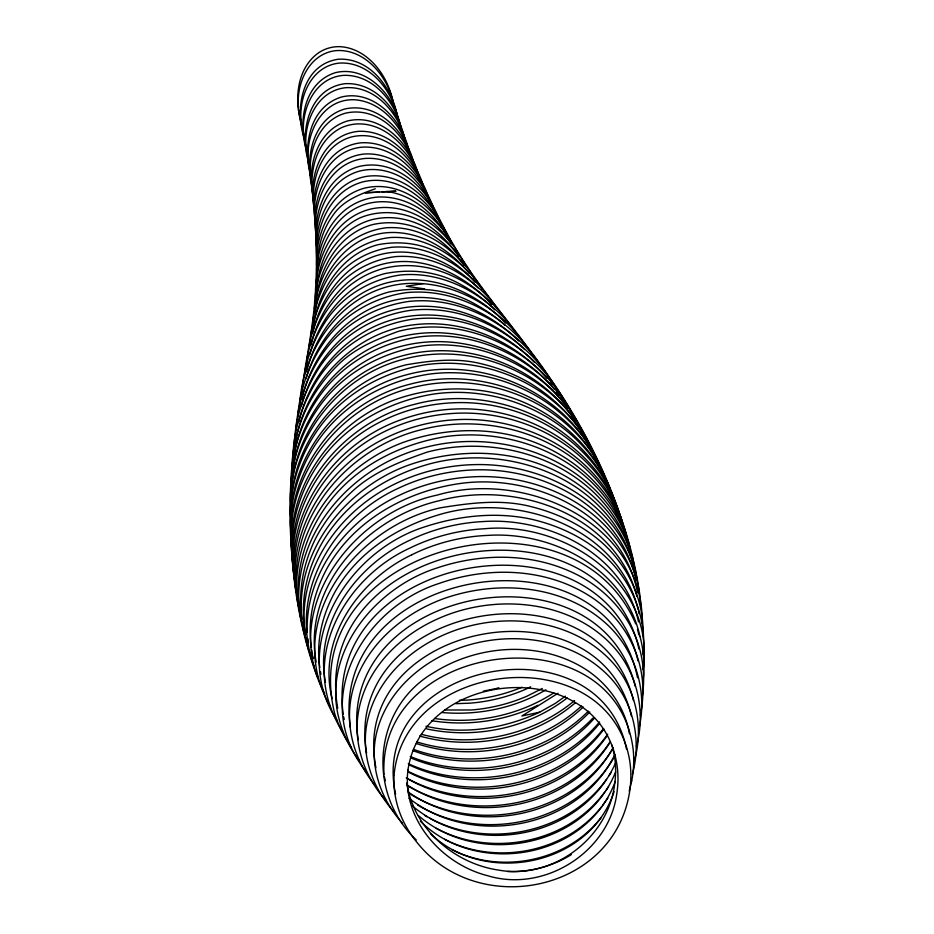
<?xml version="1.0" encoding="UTF-8"?>
<svg xmlns="http://www.w3.org/2000/svg" width="934" height="934" viewBox="0 0 934 934"><rect width="100%" height="100%" fill="white"/><g stroke="black" fill="none" stroke-linecap="round" stroke-linejoin="round"><path stroke-width="1.4" d="M317 257.095C315.178 226.238 330.601 190.571 362.59 181.967C395.105 173.829 426.593 197.097 441.257 224.79M315.54 298.016C313.999 261.66 331.593 219.583 369.479 209.333C410.75 199.374 448.904 231.002 465.996 266.225M307.216 632.47C305.091 572.589 347.623 519.012 400.347 494.81A142.377 104.153 -12.2 0 1 469.849 477.017C533.501 472.464 603.539 502.842 630.754 563.155A230.593 164.501 -10.1 0 1 640.269 598.192L640.817 606.925M314.408 308.757C314.466 271.666 333.59 229.974 371.989 219.653C413.318 209.485 452.219 239.396 471.623 273.755M291.35 490.91C294.911 427.76 342.755 370.821 403.978 355.41C467.385 339.03 539.093 366.595 575.274 421.141M643.024 632.201C643.421 598.402 627.485 565.759 602.652 543.214C582.769 525.503 558.369 513.583 532.66 507.034C502.258 498.814 470.993 502.831 440.439 507.816C360.979 525.223 288.478 611.198 323.911 693.775A246.798 174.331 -15 0 0 330.169 706.478M294.21 445.483C294.957 419.448 303.2 393.868 316.708 371.674C337.046 338.108 372.864 315.377 411.625 310.181C470.059 303.947 528.364 338.178 556.571 388.766M292.832 458.991L292.821 465.727M292.937 456.282C293.72 429.745 302.406 403.733 316.451 381.305C337.629 347.413 374.172 324.682 413.552 319.078C474.647 311.944 536.385 347.565 564.801 401.363A233.045 181.406 -7.9 0 1 566.132 403.943M290.976 504.535L290.626 511.645A241.626 183.94 -15.9 0 0 290.801 518.674M291.116 501.698C294.689 437.462 344.109 380.243 406.173 364.797C431.088 360.571 456.539 357.488 481.407 363.805C498.301 367.844 514.576 374.184 529.613 382.893C551.889 396.261 571.059 414.719 584.696 436.867M316.836 282.675C316.579 249.67 333.753 212.672 367.868 203.542C400.99 195.218 433.82 216.571 451.099 243.786M317.163 265.688C317.56 247.872 322.44 229.892 332.948 215.322C342.778 200.728 359.415 194.4 375.281 188.808M310.929 336.403C312.108 316.054 317.642 295.844 327.892 278.169C340.758 255.624 364.634 240.26 390.354 237.528C431.59 235.181 467.514 263.797 488.494 297.105M312.82 322.72C313.707 302.639 318.751 282.547 329.025 265.151C341.015 244.486 362.964 230.418 386.629 227.744C427.632 225.199 462.634 255.122 481.886 288.933M304.321 376.554C307.636 329.749 336.158 281.029 383.711 268.42C433.715 255.974 484.314 286.306 511.774 326.947M301.997 391.276C303.702 366.828 311.652 342.825 325.055 322.288C341.949 296.183 370.67 278.822 401.351 274.876C448.962 270.848 493.829 299.417 520.11 337.629A229.169 183.134 -6.3 0 1 523.098 342.101M291.688 482.668L291.898 479.948M292.214 475.873C297.339 415.513 342.906 361.003 401.807 346.164C462.832 330.379 531.177 356.916 567.347 408.1M306.527 364.295C308.08 341.587 315.062 319.194 327.215 299.896C342.077 276.009 367.984 259.874 395.829 256.593C441.327 253.464 482.656 283.317 506.158 320.362M316.591 290.848C318.307 261.707 332.457 231.165 359.777 217.972C382.111 208.562 408.753 211.866 428.578 225.759C440.428 233.932 450.562 244.404 458.641 256.301M643.082 654.792C647.414 616.078 630.006 576.768 600.177 552.134C580.283 535.696 556.279 524.943 531.224 519.176C495.475 511.482 457.858 515.766 423.441 527.278C346.724 552.064 288.011 646.958 337.466 721.211M315.832 302.581L316.101 299.709M643.094 669.55C655.995 581.905 564.171 521.044 484.559 528.749A138.827 98.77 -12.2 0 0 410.131 547.966C351.359 574.515 306.434 644.483 331.185 708.766A247.218 172.265 -15.1 0 0 342.311 731.45M299.709 405.017C302.499 347.156 344.891 288.279 405.706 283.621C457.298 279.908 506.111 311.722 532.345 354.78M308.932 347.775C310.905 325.954 317.583 304.402 329.655 286.026C343.478 264.637 366.98 250.335 392.163 247.241C435.583 243.984 474.507 273.16 496.935 308.267M643.117 680.174L643.771 674.593A243.937 168.283 -9.6 0 0 640.012 636.614M295.973 427.935C298.366 399.717 308.535 372.199 325.581 349.549C345.428 322.966 376.425 305.978 409.045 301.402C460.52 296.043 511.19 323.794 540.868 364.996A224.709 176.9 -7.7 0 1 550.395 379.951M314.945 313.018L315.283 310.462M295.226 444.514L295.588 441.759M294.082 456.352C302.207 400.616 344.669 351.009 399.659 337.011C455.815 322.569 517.903 345.358 554.504 389.548M316.311 298.436C320.175 266.225 340.034 233.196 372.97 224.51C396.074 219.467 420.102 225.421 438.77 239.664C448.413 247.031 457.111 255.671 464.221 265.513M639.428 726.208C647.32 690.086 634.898 650.823 608.116 625.418C564.837 584.439 497.845 579.43 443.592 598.694C399.647 614.759 359.52 650.613 350.997 698.258C345.627 728.882 355.013 761.175 374.826 784.934M313.205 326.643C318.657 290.824 341.05 254.398 377.861 244.731C399.308 240.668 421.643 243.027 440.673 254.141C453.527 261.485 465.12 270.965 474.869 282.115M315.552 309.189C320.969 272.331 348.23 235.473 387.692 232.659C419.915 230.441 449.791 249.226 469.323 273.639M632.365 774.344C641.763 740.592 633.824 702.076 609.237 676.578C575.122 641.028 520.892 631.816 474.367 643.468C429.29 654.641 386.361 687.798 376.133 734.848C369.35 766.452 380.897 799.924 402.554 823.286M298.927 421.666C309.995 373.658 347.063 331.36 395.432 318.926C445.296 306.154 499.573 325.674 534.458 362.392M295.915 440.381C306.294 382.064 354.955 331.337 414.801 324.682C464.186 318.949 514.692 340.863 546.81 378.27M634.536 760.031C644.226 725.52 635.61 686.221 610.474 660.256C574.982 623.106 518.347 613.72 469.895 625.932C422.915 637.548 377.978 672.001 367.401 721.118C360.407 753.154 371.697 787.14 393.412 811.132M311.127 344.961C319.486 308.559 345.183 273.989 382.52 264.182C423.067 253.908 464.875 274.491 491.681 304.426M629.212 791.11L631.688 780.987M636.381 746.348C646.316 710.937 636.93 670.81 611.175 644.297C574.363 605.956 515.72 596.604 465.646 609.19C417.113 621.273 370.413 656.649 359.321 707.435C351.966 740.697 363.524 776.142 386.349 800.893M306.644 371.895C315.961 331.278 345.592 293.696 386.956 282.862C430.27 271.817 475.85 291.583 505.609 323.071M312.715 333.053C320.362 298.039 344.121 263.96 380.22 254.55C415.969 245.42 453.165 262.302 477.928 287.847M301.951 399.122C312.003 353.963 345.44 312.808 391.229 300.981C437.054 289.225 486.03 308.068 518.58 340.887M306.154 378.725C317.151 338.517 348.008 302.768 389.104 291.968C417.545 286.551 447.246 288.91 472.954 302.896C484.267 309.189 495.324 316.194 504.745 325.149M301.507 405.8C313.264 361.096 347.822 321.681 393.331 309.96C440.288 297.888 490.794 316.206 524.639 349.561M309.854 354.348C319.837 317.548 346.806 283.551 384.773 273.615C408.999 268.899 434.263 270.79 456.422 282.196C470.514 289.353 483.637 298.53 494.681 309.854M614.093 791.623C589.914 865.83 485.248 886.343 430.376 833.63M615.273 781.419C587.089 858.498 477.227 877.762 420.335 821.161M615.704 771.776C585.303 847.36 478.617 867.908 418.42 815.569M615.413 763.335C581.427 838.884 473.807 858.416 412.022 805.598M614.852 754.59C578.648 828.878 472.873 848.504 409.092 798.336M613.136 748.297C572.005 815.931 474.25 835.194 408.427 792.908M612.949 747.912C574.235 818.558 473.001 837.728 408.251 792.032M614.444 756.692C576.476 823.286 482.411 844.056 417.638 805.015M606.236 790.187L608.583 786.638M608.933 775.757L611.361 772.138M607.007 735.794C564.136 799.13 471.168 816.503 406.232 777.917M610.007 742.051C567.066 806.416 473.141 824.5 407.364 785.564M609.575 743.067C567.942 808.972 471.997 826.847 407.294 785.179M602.5 805.54L607.917 798.08M603.866 729.162C560.318 788.413 473.176 805.668 408.602 772.243M607.695 734.229C563.844 796.072 473.199 814.133 407.247 778.442M604.613 792.219C567.066 843.204 491.541 857.914 436.248 828.306M606.505 779.365C567.452 833.537 487.817 849.52 429.558 818.126M599.651 723.336C555.31 778.512 472.417 794.986 409.069 764.864M603.551 728.543C558.532 786.101 472.662 803.38 407.726 771.192M601.122 817.67C566.915 861.417 501.465 874.598 452.184 849.788M594.584 717.989C550.009 768.6 472.464 784 410.855 757.929M601.718 806.602C566.856 850.792 501.885 864.767 450.877 842.305M599.57 721.959C554.131 775.967 472.137 792.779 408.275 763.708M589.798 711.953C545.328 758.455 472.674 773.469 412.863 750.597M592.88 718.083C547.114 766.184 471.53 781.536 410.236 756.493M583.213 706.991C539.805 748.554 473.071 762.261 416.284 743.487M588.338 711.171C543.576 755.898 472.744 770.62 413.423 749.372M575.391 702.718C533.244 738.887 472.814 750.959 419.576 736.015M581.52 705.999C538.042 745.764 473.013 759.377 416.903 741.958M567.195 697.931C528.025 728.427 475.114 739.284 426.768 728.929M574.527 700.617C532.742 735.362 473.83 748.216 421.316 734.287M558.018 693.261L521.908 715.993L539.654 712.187L555.415 703.314L565.409 696.169M553.827 692.865C518.942 715.467 475.721 724.527 434.637 718.503M542.28 688.486L527.278 696.04A126.23 90.4 -12.3 0 1 471.296 709.992L444.572 710.003M571.293 854.657C552.344 866.425 529.8 872.379 507.512 871.515M411.812 554.784C359.228 579.57 316.941 638.868 332.107 698.574M545.888 689.794C514.926 708.264 477.741 715.642 442.004 712.525M530.64 686.817L525.62 689.269A125.565 90.294 -12.3 0 1 469.907 703.162L455.815 703.687M537.926 705.287C505.259 721.036 467.584 726.512 431.788 720.698M539.654 712.187C504.395 728.567 464.151 734.988 425.962 726.243M496.117 688.556L498.849 687.728M483.38 691.125L494.705 688.837M423.312 283.574L406.29 286.271L424.596 288.875M382.029 191.914L396.016 191.166L365.241 192.824L379.227 192.065M459.411 700.29L466.405 700.15A126.382 91.1 -12.3 0 0 521.989 687.237M386.349 191.412C412.174 194.774 433.539 213.162 446.475 234.971M444.596 839.281L449.616 841.709M424.55 815.37L427.036 816.795M416.295 839.993C366.326 793.059 372.911 708.241 433.364 672.912C477.507 644.904 537.494 640.374 583.061 667.693C606.75 682.042 624.718 706.197 629.434 733.704M550.406 382.473L552.192 384.574M556.314 391.801L559.046 395.164M560.855 397.405L562.42 399.752M576.873 423.557L580.049 428.402M539.782 364.505C512.206 319.591 460.275 287.403 406.547 292.611C373.974 297.094 343.21 314.723 324.308 341.914C310.543 361.54 301.88 384.493 298.6 408.205A226.647 179.993 -17 0 0 297.748 416.249M512.579 328.044L514.716 331.453M324.74 693.612C278.589 609.68 352.947 512.743 437.322 495.055C524.266 469.557 643.468 522.059 642.242 623.328M472.3 274.993L474.355 278.741M572.554 414.264C542.164 351.686 466.591 313.661 398.491 331.325C376.274 339.346 354.044 348.534 337.232 365.743C325.768 377.091 316.066 390.108 308.489 404.352C296.989 427.036 290.743 452.57 291.863 478.045M459.516 256.383C445.226 224.534 414.824 195.288 377.803 197.051C334.921 200.775 314.104 244.58 316.322 283.2M635.75 623.877C571.993 475.441 293.755 546.775 334.582 713.191A244.93 169.451 -15.1 0 0 351.511 747.609M438.151 218.673C425.32 188.937 393.985 162.925 359.894 170.992C328.009 179.678 313.719 215.812 316.719 246.296M451.717 242.84C437.649 209.473 402.589 178.943 364.318 188.178C327.53 198.58 312.715 240.4 317.07 275.18M427.982 197.051C417.755 170.07 392.385 145.027 361.738 147.198C328.499 150.409 311.629 187.197 314.886 217.295M447.223 235.893C435.513 202.935 404.352 171.331 366.852 176.316C328.651 182.667 311.839 226.203 316.988 260.925M433.609 207.978C423.336 179.083 396.728 151.798 364.038 154.04C326.129 158.15 309.808 201.219 316.159 234.621M433.329 208.761C422.448 181.313 396.238 156.235 364.961 158.465C329.924 161.792 312.201 200.67 315.984 232.368M417.755 173.035C407.971 142.762 374.581 113.271 341.587 127.643C314.419 141.174 307.625 176.199 314.361 203.484M422.273 183.94C411.976 155.838 383.244 129.394 351.476 136.936C321.751 145.26 310.006 179.993 314.128 208.013M440.848 223.821C430.084 190.162 396.74 157.577 358.995 166.486C324.098 176.234 310.964 217.587 317.151 250.16M412.898 160.882C403.932 133.118 376.986 106.021 345.568 113.154C319.288 120.439 308.057 150.456 310.473 175.475M428.928 198.65C419.961 169.241 393.751 140.672 360.828 142.832C324.658 146.86 308.967 188.131 315.19 220.039M640.012 636.614C625.371 569.156 553.255 531.224 488.097 535.38A135.815 96.377 -12.2 0 0 411.812 554.773M423.336 185.901C414.883 157.542 390.015 129.814 358.317 131.344C321.833 135.068 307.274 177.25 314.361 208.831M404.761 138.594C397.662 112.349 375.164 85.881 345.79 87.703C316.801 90.575 302.885 123.171 306.294 149.195M306.13 146.743L306.819 149.008M638.167 609.704C618.226 526.974 517.985 492.58 442.156 513.817C398.526 526.04 358.691 551.072 335.586 590.86C322.569 613.895 315.774 641.063 319.79 667.448M414.462 165.937C408.018 134.694 379.578 101.281 344.751 108.998C311.944 118.688 304.519 159.434 312.446 188.586M397.043 114.765C390.774 88.368 368.533 61.235 339.147 63.103C310.929 66.139 297.876 98.175 301.332 123.416M312.703 655.89L313.474 658.61M303.924 134.94L301.484 124.619M304.496 139.084C294.163 109.687 301.822 64.469 338.377 59.227C370.868 57.441 393.261 89.547 397.884 118.653M638.062 660.957C600.959 503.484 321.459 553.617 343.222 714.37M312.493 186.683L310.602 177.693M635.26 686.373C598.542 537.645 334.255 587.124 358.189 739.751M633.474 700.5C598.064 555.987 341.19 604.648 366.595 753.073M384.318 776.504L385.392 780.731M337.723 708.287C308.594 543.319 591.444 485.236 637.42 642.639A239.991 165.131 -9.6 0 1 638.903 649.013M404.691 138.571C398.725 110.807 375.807 81.935 344.985 83.698C309.224 88.228 299.464 131.285 308.197 160.846A104.013 95.572 -18.2 0 0 309.738 166.521M395.549 794.215C367.015 660.21 599.651 617.456 626.539 749.22M375.923 767.736C347.541 623.141 597.994 574.702 631.372 715.876M309.317 167.816L310.637 173.409M311.244 177.764C302.336 148.716 308.477 106.896 341.751 96.938C372.783 89.711 399.413 117.602 407.516 145.214A107.13 97.498 -3.4 0 1 409.045 150.596M304.437 139.808L305.78 145.611M306.364 149.814C297.911 121.934 303.807 82.344 335.668 72.583C365.019 65.754 390.447 91.812 398.374 117.941A99.296 91.555 -2.7 0 1 401.305 129.756M636.86 596.394C615.424 514.015 515.241 479.609 438.957 500.787C368.136 517.121 302.149 585.571 316.159 662.019M612.004 745.122L614.315 755.256A218.941 141.875 -9.3 0 1 614.572 784.84C607.637 838.825 552.309 879.886 498.558 870.091C454.204 863.588 413.073 828.388 406.862 782.855M638.529 621.927C623.643 553.535 548.27 516.911 482.808 521.581A138.034 98.642 -12.2 0 0 408.835 540.693C356.578 565.362 313.952 622.581 325.452 682.38M306.457 150.829L307.601 156.573M313.24 196.502C306.597 167.805 316.416 130.13 347.717 120.906C379.297 113.504 407.084 140.765 416.587 168.68A113.925 102.331 -4.2 0 1 418.537 174.693M343.724 716.962L344.226 719.565M315.645 224.148L316.089 226.658M320.467 671.558L320.922 674.313M637.583 592.821C622.453 513.233 531.785 471.868 457.018 483.975C405.006 492.066 354.453 520.495 327.776 567.02C314.209 591.222 307.134 619.732 311.407 647.39M314.781 212.041L315.213 214.738M638.541 610.999L638.949 613.65M637.56 677.769C605.36 519.573 327.659 568.035 350.32 727.189M311.839 650.227L312.493 654.477M308.967 166.415C303.387 136.994 320.759 97.93 355.118 99.786C381.667 102.004 401.106 125.378 408.625 149.428A107.679 97.801 -3.5 0 1 409.816 153.48M304.075 138.045C299.861 111.765 313.555 77.896 343.245 75.385C370.494 74.113 391.79 97.778 399.437 122.027A99.81 91.847 -2.8 0 1 401.678 130.328M298.483 108.134C295.903 83.826 308.815 53.623 335.785 50.646C360.139 48.72 380.301 68.497 389.069 89.617A93.412 87.014 -1.9 0 1 393.483 103.137M383.967 774.543C377.278 638.728 615.938 610.708 633.159 749.465A240.668 156.725 -9.2 0 1 631.699 780.987M290.976 481.897C291.186 451.998 301.203 422.518 318.179 398.001C341.155 364.634 378.574 342.883 418.397 336.987C481.407 328.966 546.764 363.606 576.313 419.67A237.621 182.936 -8.2 0 1 579.313 425.647M290.754 529.695A240.797 182.947 -15.7 0 1 290.1 515.65C290.287 484.944 300.363 454.636 317.98 429.547C343 393.774 383.652 371.137 426.406 364.61C488.447 356.321 554.131 386.081 587.031 439.669A239.91 181.733 -8.7 0 1 599.558 465.272M594.234 454.589A241.182 182.048 -8.8 0 0 589.179 445.716C552.648 386.092 475.721 356.59 408.415 374.324C342.241 390.494 290.229 453.352 290.626 522.059A242.081 183.262 -15.7 0 0 290.789 529.134M596.184 458.442A241.182 182.048 -8.8 0 1 597.994 462.283M599.138 464.863A241.182 182.048 -8.8 0 1 600.737 468.751M291.747 540.296A242.081 183.262 -15.7 0 1 291.291 536.139M290.778 519.257A240.353 183.613 -15.9 0 1 290.089 505.317C289.447 437.777 339.649 374.954 404.947 358.889C471.542 341.389 547.067 371.872 582.582 430.889A239.466 182.375 -8.6 0 1 594.771 456.014M584.696 436.867A240.727 182.69 -8.6 0 1 587.521 441.712M290.789 505.761A239.606 184.056 -16 0 1 290.381 497.413C289.832 464.128 300.911 431.088 320.817 404.469C345.125 371.755 383.512 351.534 423.429 345.767C484.536 338.925 547.826 370.506 578.765 423.697A238.695 182.772 -8.4 0 1 587.544 441.303M573.207 415.478A235.566 182.352 -8.1 0 1 574.363 417.942M641.331 710.085A243.739 165.692 -9.5 0 0 642.872 691.861C643.468 653.59 622.254 616.837 590.218 596.394C545.748 567.72 488.178 566.179 439.213 583.411C366.688 606.388 313.299 692.608 359.532 762.506A244.813 166.917 -15.2 0 0 366.362 772.325M640.876 712.689A243.739 165.692 -9.5 0 1 640.362 715.281M642.3 696.495A241.334 165.271 -9.6 0 0 639.93 650.017C631.115 615.728 605.069 587.766 573.383 572.904C530.734 552.624 480.543 553.103 436.388 568.187C373.215 588.443 318.412 656.777 340.805 724.924A242.338 166.427 -15 0 0 359.216 760.661M637.513 629.329A242.583 168.12 -9.5 0 1 638.868 634.886M308.489 642.557A230.009 165.131 -14.5 0 1 307.823 638.622M635.821 579.115A229.344 164.291 -10.1 0 0 628.325 556.325C601.274 496.246 531.644 465.716 468.203 470.222A141.583 104.001 -12.2 0 0 399.122 487.91C340.28 514.26 296.183 578.765 308.278 644.53A231.27 165.341 -14.5 0 0 317.84 677.419M633.252 564.965A231.013 166.462 -10 0 0 626.399 545.433C593.429 473.573 503.263 444.21 429.955 463.813C388.953 475.009 350.892 498.896 327.133 534.668C311.069 558.952 301.974 588.093 303.515 617.327A231.585 167.244 -14.6 0 0 305.71 634.455M639.125 592.973A232.274 166.684 -10 0 0 628.804 552.192C602.57 494.495 537.354 463.369 475.943 464.595A142.517 104.947 -12.2 0 0 394.65 484.104C342.042 509.45 300.795 564.393 304.134 624.472A232.858 167.466 -14.6 0 0 314.256 666.619M631.477 555.788A233.091 168.926 -9.9 0 0 624.157 534.785C591.024 462.762 500.904 432.395 427.13 452.126C399.775 461.629 372.292 472.3 350.962 492.615C337.069 505.527 325.195 520.495 316.241 537.237C303.865 561.509 298.18 589.261 301.612 616.393A233.815 169.836 -14.7 0 0 302.009 619.137M636.918 580.014A234.352 169.147 -9.9 0 0 626.551 541.463C612.155 509.952 585.396 485.318 554.446 470.374C508.586 448.308 454.391 448.542 407.026 465.669C343.899 489.089 293.054 554.107 302.219 623.468A235.099 170.07 -14.7 0 0 309.796 652.703M300.001 611.536A235.029 171.704 -14.8 0 1 298.121 590.533C297.993 555.672 312.108 521.791 334.629 495.487C362.894 462.575 404.212 443.276 446.522 436.47C510.104 427.982 580.002 454.484 614.245 510.373A234.306 170.782 -9.8 0 1 629.691 548.165M634.233 566.926A235.578 171.015 -9.8 0 0 616.58 516.946C577.924 454.111 495.312 429.056 425.752 447.293C357.687 463.766 298.296 525.141 298.705 597.503A236.302 171.949 -14.8 0 0 304.531 634.665M306.784 641.168A236.302 171.949 -14.8 0 1 305.383 637.28M298.308 603.446A236.886 174.051 -14.9 0 1 297.584 599.219M297.374 597.795A236.886 174.051 -14.9 0 1 296.101 583.26C293.743 510.139 352.655 446.195 421.713 429.617C492.125 410.995 575.613 438.338 612.984 502.854A236.139 173.082 -9.6 0 1 627.531 540.658M630.45 549.998A237.411 173.327 -9.7 0 0 615.308 509.345C598.612 480.636 571.947 458.594 541.732 445.249C497.997 426.009 447.398 426.534 402.799 442.553C342.626 464.945 294.595 524.313 296.673 590.148A238.17 174.308 -14.9 0 0 301.916 622.815M296.37 592.133A238.123 175.954 -15 0 1 295.926 589.506M295.529 586.867A238.123 175.954 -15 0 1 294.292 567.977C294.49 509.17 333.975 455.372 386.279 430.726A137.823 104.62 -12.1 0 1 453.585 413.4C513.011 409.746 575.239 437.205 607.24 488.459A237.341 174.938 -9.5 0 1 623.994 528.527M627.461 540.354A238.625 175.195 -9.5 0 0 609.54 494.88C577.34 443.428 514.774 416.062 455.115 419.751A138.594 104.806 -12.1 0 0 387.412 437.17C334.921 461.863 295.086 515.731 294.852 574.784A239.408 176.222 -15 0 0 299.242 609.353M295.459 584.602A239.571 178.009 -15.2 0 1 294.934 581.835M294.7 580.434A239.571 178.009 -15.2 0 1 293.194 567.732C288.688 506.38 327.764 447.503 382.111 421.036A136.341 104.141 -12.1 0 1 452.932 402.787C515.019 399.752 579.559 431.566 608.91 487.501A238.765 176.958 -9.4 0 1 620.176 516.829M623.76 528.761A240.05 177.227 -9.4 0 0 611.198 493.853C581.672 437.696 516.771 405.975 454.449 409.045A136.994 104.258 -12.1 0 0 399.962 420.137C337.139 442.634 288.711 506.438 293.743 574.468A240.855 178.289 -15.1 0 0 296.3 592.751M293.626 570.452A240.236 179.503 -15.3 0 1 291.747 546.542C292.132 515.288 303.13 484.664 321.553 459.54C348.207 423.16 390.505 400.686 434.614 393.903C499.562 385.018 569.752 415.478 602.699 473.153A239.571 178.534 -9.2 0 1 616.452 506.893M618.366 511.832A240.855 178.814 -9.2 0 0 604.94 479.434C568.222 415.175 485.925 385.415 415.443 404.107C348.125 420.417 292.599 482.633 292.295 553.185A241.532 179.795 -15.3 0 0 294.665 579.886M292.762 559.84A240.832 180.951 -15.4 0 1 290.918 536.233C290.953 466.498 344.95 404.037 411.766 387.808C479.819 369.817 558.334 398.176 595.764 458.571A239.991 179.818 -9.1 0 1 612.541 497.483M610.147 489.229A241.276 180.122 -9.1 0 0 597.97 464.758C580.843 437.532 555.123 416.272 525.83 403.208C484.442 384.726 436.341 384.703 394.008 400.067C335.773 422.005 291.642 479.796 291.455 542.806A242.116 181.254 -15.4 0 0 292.704 562.42M610.649 490.56A241.276 180.122 -9.1 0 1 613.696 499.76M293.778 569.11A242.116 181.254 -15.4 0 1 293.089 565.105M291.723 546.157A241.147 182.2 -15.6 0 1 290.381 528.971C289.902 494.938 301.845 461.256 322.674 434.45C348.102 401.538 386.956 380.92 427.667 374.359C491.611 365.054 560.167 395.654 593.16 451.776A240.283 181.021 -8.9 0 1 604.543 475.885M604.987 477.146A240.283 181.021 -8.9 0 1 606.248 480.928M601.671 469.825A241.556 181.324 -8.9 0 0 595.343 457.893C558.976 395.946 479.586 365.754 410.691 384.037C343 400.406 289.201 464.957 290.918 535.462A242.431 182.515 -15.6 0 0 291.758 548.702M602.232 471.04A241.556 181.324 -8.9 0 1 606.294 480.823M297.327 424.234A226.647 179.993 -17 0 1 297.421 421.584M308.792 161.103A103.487 95.268 -18.3 0 1 308.173 158.85M301.25 121.922A92.968 87.201 -18.3 0 1 300.55 119.482M300.211 118.209A92.968 87.201 -18.3 0 1 298.471 109.278M393.226 102.833A92.945 86.734 -1.7 0 0 388.054 85.695C379.858 66.244 362.672 48.241 340.595 46.7A34.418 32.725 -8.6 0 0 319.171 52.421C299.791 65.52 295.039 91.602 299.02 113.306A93.447 87.492 -18.2 0 0 302.184 127.211M394.031 775.524C393.319 789.499 395.864 803.52 401.223 816.433A237.551 153.713 -15.5 0 0 417.475 843.017C479.107 919.686 615.156 891.433 629.808 790.479A236.185 152.289 -9.2 0 0 629.551 759.809C608.104 638.447 404.224 657.688 394.031 775.524M408.006 769.686C401.585 819.13 441.619 864.219 487.887 875.777C544.499 892.962 609.517 851.913 616.907 792.931A220.19 141.898 -9.3 0 0 616.709 763.335C598.811 656.182 423.441 666.666 408.006 769.686"/></g></svg>
